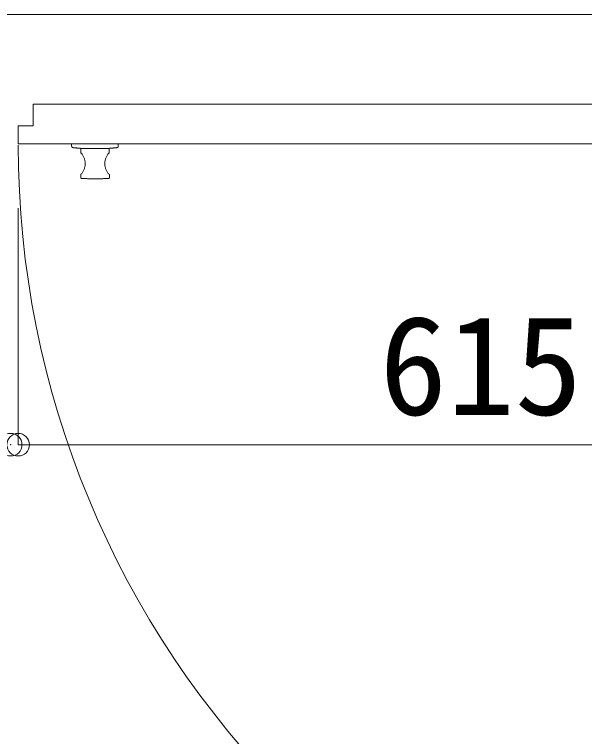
# Model space of a CAD drawing. Units: millimetres at full size, sheet at 1:30; details may follow other scales. Extents: x -6149 to 5151, y -9003 to 3076.
# Drawn here: x 3310.6 to 3689.3, y -7562.8 to -7082.8 of the extents above; entities that cross this region are included whole.
import ezdxf
from ezdxf.enums import TextEntityAlignment as Align

# ---------------------------------------------------------------- set-up
doc = ezdxf.new("R2010")
doc.units = ezdxf.units.MM
doc.header["$LTSCALE"] = 30
doc.header["$PDMODE"] = 32
doc.header["$PDSIZE"] = 15
doc.linetypes.add('DOUBLE_CHAIN1', pattern=[8.8, 5, -1, 0.6, -0.6, 0.6, -1])
for name, color, linetype, lineweight in [('0-0', 7, 'DOUBLE_CHAIN1', 9), ('0-3', 7, 'DOUBLE_CHAIN1', 9), ('0-8', 7, 'Continuous', 9), ('8-3', 7, 'Continuous', 9)]:
    doc.layers.add(name, color=color, linetype=linetype, lineweight=lineweight)
doc.styles.add('ＭＳ ゴシック', font='')
doc.styles.get('ＭＳ ゴシック').set_extended_font_data('MS Gothic')

msp = doc.modelspace()

# ---------------------------------------------------------------- linework, layer by layer
at = {"layer": '0-0', "linetype": 'Continuous'}
for p, q in [((1450.65, -7082.83), (5150.65, -7082.83)), ((1450.65, -7082.83), (5150.65, -7082.83)), ((1450.65, -7082.83), (5150.65, -7082.83)), ((1450.65, -7082.83), (5150.65, -7082.83)), ((1450.65, -7082.83), (5150.65, -7082.83)), ((1450.65, -7082.83), (5150.65, -7082.83)), ((1450.65, -7082.83), (5150.65, -7082.83)), ((1450.65, -7082.83), (5150.65, -7082.83)), ((5150.65, -7082.83), (1450.65, -7082.83))]:
    msp.add_line(p, q, dxfattribs=at)
msp.add_lwpolyline([(1450.65, -7082.83), (4913.01, -7082.83), (5150.65, -7082.83)], dxfattribs=at)
msp.add_lwpolyline([(1450.65, -7082.83), (4913.01, -7082.83), (5150.65, -7082.83)], dxfattribs=at)
msp.add_lwpolyline([(1450.65, -7082.83), (4913.01, -7082.83), (5150.65, -7082.83)], dxfattribs=at)
msp.add_lwpolyline([(1450.65, -7082.83), (4913.01, -7082.83), (5150.65, -7082.83)], dxfattribs=at)
at = {"layer": '0-3', "color": 3, "linetype": 'Continuous'}
for p, q in [((5150.65, -7082.83), (1450.65, -7082.83)), ((3323.15, -7156.83), (3323.15, -7142.53)), ((3928.15, -7142.53), (3323.15, -7142.53)), ((3313.15, -7156.83), (3323.15, -7156.83)), ((3313.15, -7168.83), (3313.15, -7156.83)), ((3928.15, -7168.83), (3313.15, -7168.83))]:
    msp.add_line(p, q, dxfattribs=at)
at = {"layer": '0-3', "linetype": 'Continuous'}
for q in [(5150.65, -7082.83), (5150.65, -7082.83), (4913.01, -7082.83), (5150.65, -7082.83), (5150.65, -7082.83), (4913.01, -7082.83), (5150.65, -7082.83), (5150.65, -7082.83), (4913.01, -7082.83), (5150.65, -7082.83), (5150.65, -7082.83), (4913.01, -7082.83)]:
    msp.add_line((1450.65, -7082.83), q, dxfattribs=at)
at = {"layer": '0-3', "color": 4}
for p, q in [((3348.65, -7168.83), (3379.65, -7168.83)), ((3348.65, -7170.39), (3348.65, -7168.83)), ((3379.65, -7170.39), (3379.65, -7168.83)), ((3354.6, -7171.83), (3373.7, -7171.83)), ((3354.75, -7174.65), (3354.75, -7171.83)), ((3373.55, -7174.65), (3373.55, -7171.83)), ((3354.75, -7189.34), (3354.75, -7191.33)), ((3373.7, -7189.34), (3373.7, -7191.33))]:
    msp.add_line(p, q, dxfattribs=at)
at = {"layer": '0-3', "color": 3, "linetype": 'Continuous'}
msp.add_arc((3927.35, -7169.63), 614.2, 180, 270.07463, dxfattribs=at)
at = {"layer": '0-3', "color": 4}
for centre, radius, start, end in [((3349.65, -7170.39), 1, 180, 264.0136), ((3378.65, -7170.39), 1, 275.9892, 0), ((3364.15, -7032.15), 140, 264.0136, 266.0886), ((3355.25, -7174.65), 0.5, 180, 223.089), ((3347.4, -7181.99), 10.25, 316.911, 43.089), ((3380.9, -7181.99), 10.25, 136.911, 223.089), ((3373.05, -7174.65), 0.5, 316.911, 0), ((3364.15, -7032.15), 140, 273.9114, 275.9892), ((3355.25, -7189.34), 0.5, 136.911, 180), ((3373.2, -7189.34), 0.5, 0, 43.089), ((3355.25, -7191.33), 0.5, 180, 266.8013), ((3364.15, -7032.08), 160, 266.8013, 270.0263), ((3364.3, -7032.08), 160, 269.9737, 273.1987), ((3373.2, -7191.33), 0.5, 273.1987, 0)]:
    msp.add_arc(centre, radius, start, end, dxfattribs=at)
at = {"layer": '0-8'}
msp.add_line((3313.15, -7368.83), (3313.15, -7211.54), dxfattribs=at)
for p in [(3308.15, -7368.83), (3313.15, -7368.83)]:
    msp.add_point(p, dxfattribs=at)
at = {"layer": '8-3'}
msp.add_line((3928.15, -7368.83), (3313.15, -7368.83), dxfattribs=at)

# ---------------------------------------------------------------- texts
at = {"layer": '0-8', "style": 'ＭＳ ゴシック'}
msp.add_text('615', height=65.98, dxfattribs=at).set_placement((3553.15, -7368.83), align=Align.BOTTOM_LEFT)

doc.saveas('drawing.dxf')
